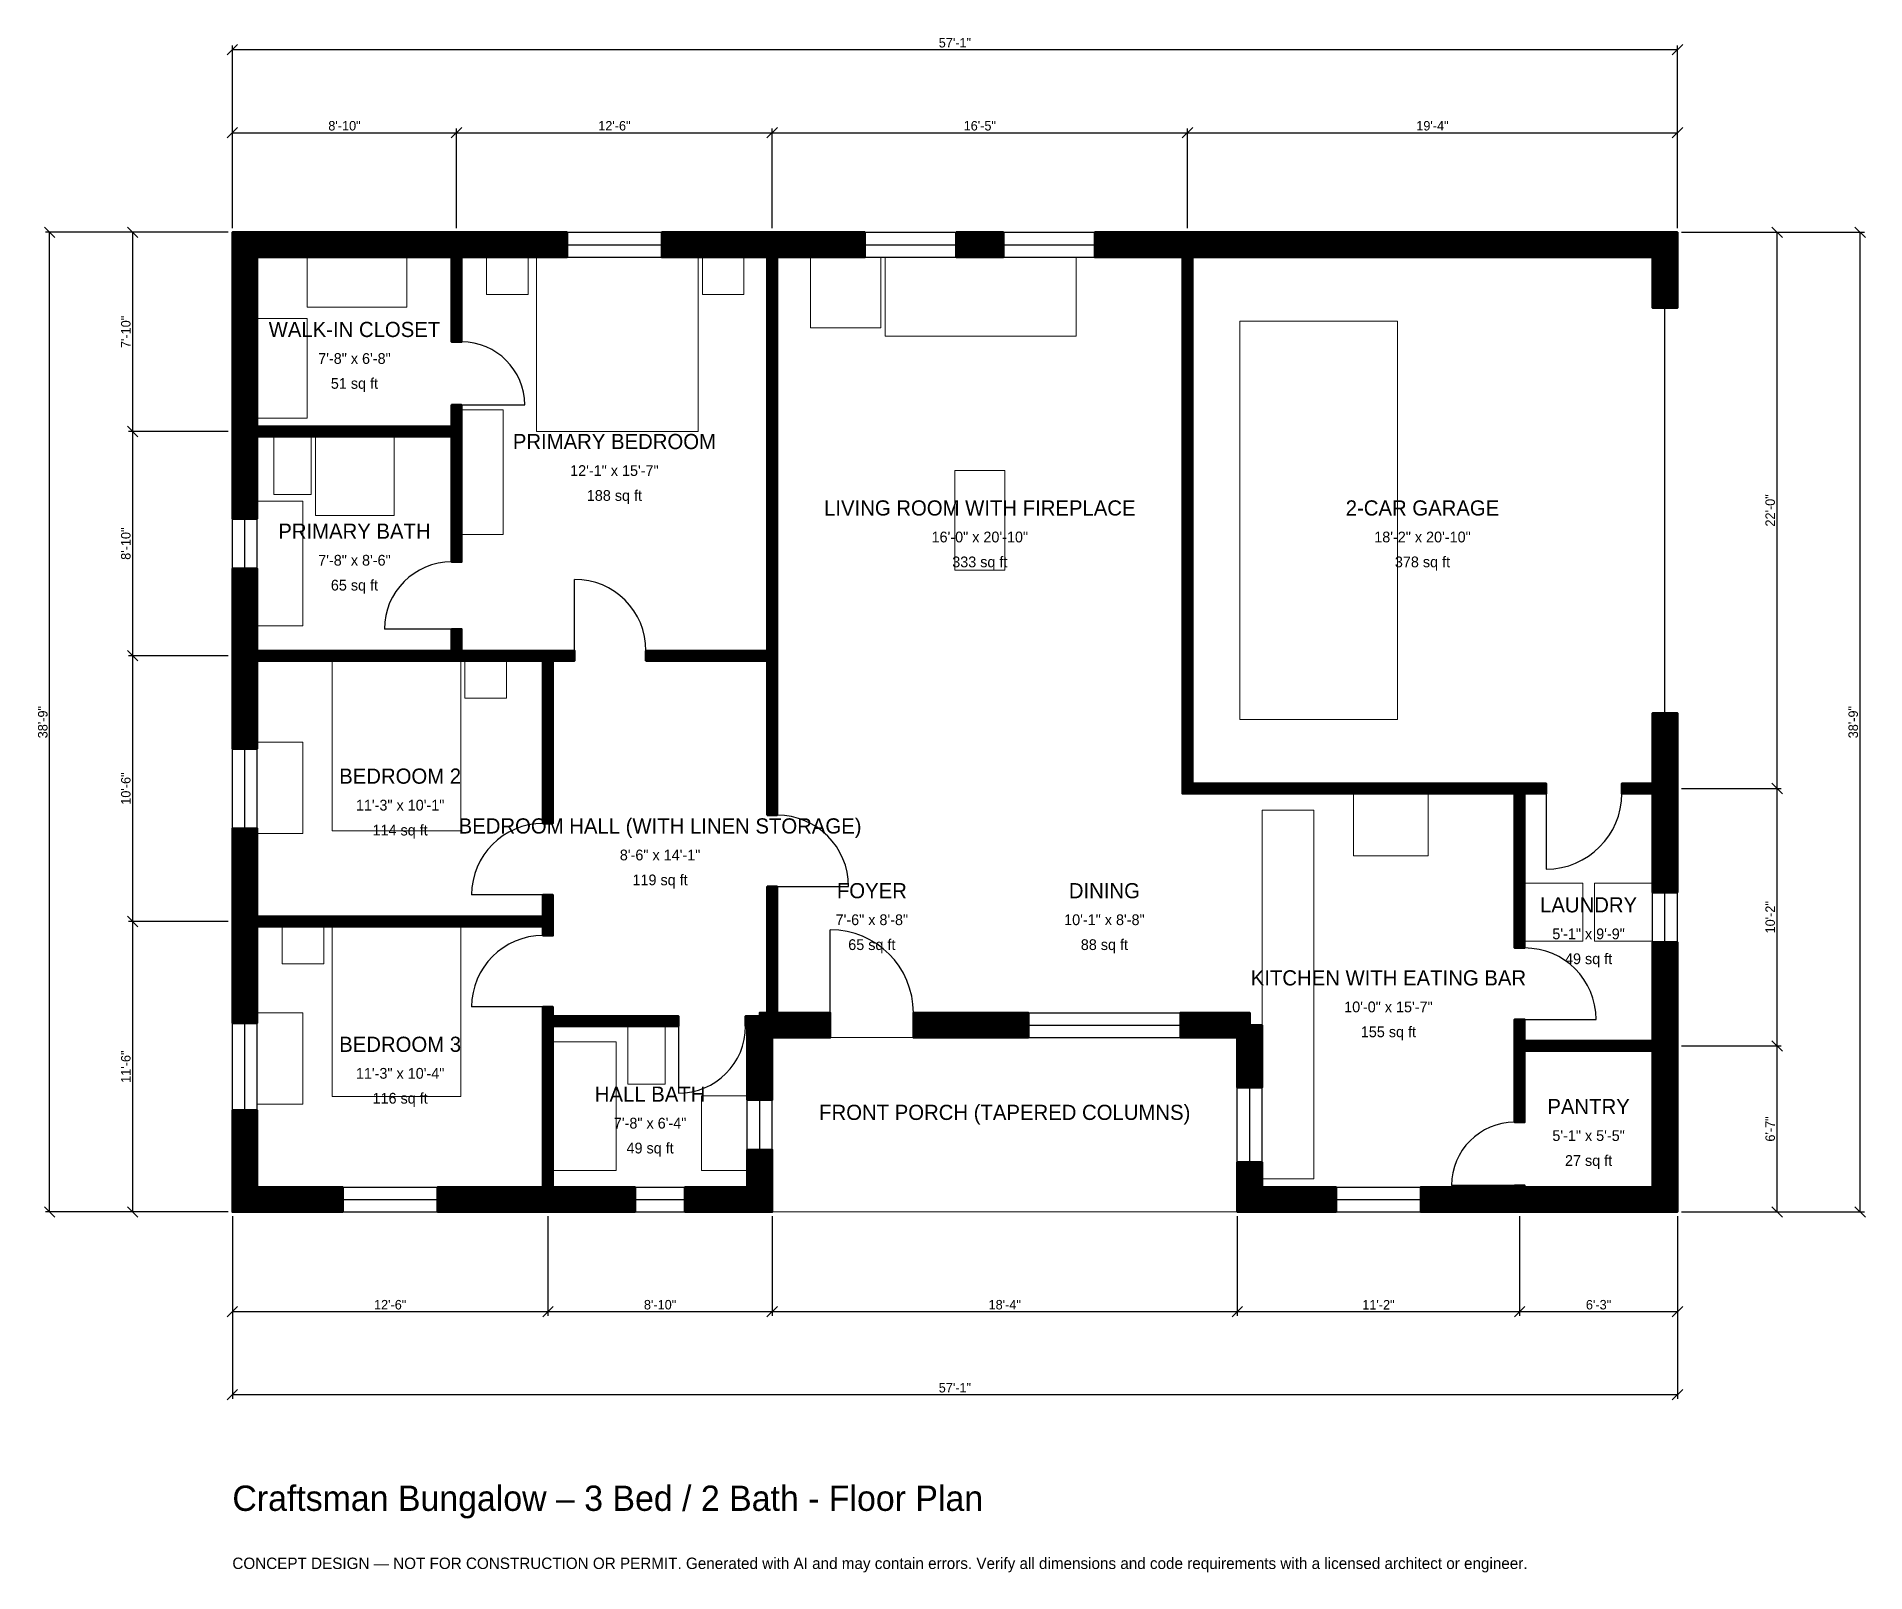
# Model space of a CAD drawing. Header units: inches. Extents: x -93 to 774, y -171 to 557.
import ezdxf
from ezdxf.enums import TextEntityAlignment as Align

# ---------------------------------------------------------------- set-up
doc = ezdxf.new("R2010")
doc.units = ezdxf.units.IN
doc.header["$MEASUREMENT"] = 0
doc.linetypes.add('DASHED', pattern=[0.6, 0.5, -0.1])
for name, color, linetype, lineweight in [('A-ANNO-DIMS', 1, 'Continuous', 13), ('A-ANNO-TEXT', 7, 'Continuous', 18), ('A-AREA-IDEN', 7, 'Continuous', 18), ('A-DOOR', 2, 'Continuous', 25), ('A-FLOR-FIXT', 9, 'Continuous', 13), ('A-FURN', 9, 'Continuous', 13), ('A-GLAZ', 4, 'Continuous', 25), ('A-SITE-PAVE', 8, 'Continuous', 13), ('A-WALL', 7, 'Continuous', 50), ('A-WALL-PATT', 8, 'Continuous', 13)]:
    doc.layers.add(name, color=color, linetype=linetype, lineweight=lineweight)
doc.dimstyles.new('PLAN', dxfattribs={"dimtxt": 4.5, "dimasz": 3, "dimexe": 2, "dimexo": 2, "dimgap": 1, "dimtad": 1, "dimdec": 0, "dimlunit": 4, "dimtsz": 2.5, "dimcen": 2.5, "dimclrd": 1, "dimclre": 1, "dimazin": 3, "dimtfac": 1, "dimtmove": 0, "dimatfit": 3})

msp = doc.modelspace()

# ---------------------------------------------------------------- hatches: boundary and pattern name
at = {"layer": 'A-WALL-PATT'}
h = msp.add_hatch(dxfattribs=at)
h.set_pattern_fill('ANSI31', color=8, scale=0.8)
h.paths.add_polyline_path([(143.7008, 0), (97.2441, 0), (97.2441, 11.811), (143.7008, 11.811), (147.2441, 11.811), (147.2441, 88.189), (147.2441, 92.9134), (147.2441, 97.2441), (151.9685, 97.2441), (151.9685, 92.9134), (211.4173, 92.9134), (211.4173, 88.189), (151.9685, 88.189), (151.9685, 11.811), (155.5118, 11.811), (190.9449, 11.811), (190.9449, 0), (155.5118, 0), (151.9685, 0), (151.9685, 0), (147.2441, 0), (147.2441, 0), (143.7008, 0)])
h.paths.add_polyline_path([(11.811, 0), (11.811, 0), (0, 0), (0, 0), (0, 0), (0, 11.811), (0, 11.811), (0, 48.2283), (11.811, 48.2283), (11.811, 11.811), (52.3622, 11.811), (52.3622, 0), (11.811, 0)])
h.paths.add_polyline_path([(0, 131.8898), (0, 135.4331), (0, 135.4331), (0, 140.1575), (0, 140.1575), (0, 143.7008), (0, 181.8898), (11.811, 181.8898), (11.811, 143.7008), (11.811, 140.1575), (147.2441, 140.1575), (147.2441, 150.3937), (151.9685, 150.3937), (151.9685, 140.1575), (151.9685, 135.4331), (151.9685, 131.1024), (147.2441, 131.1024), (147.2441, 135.4331), (11.811, 135.4331), (11.811, 131.8898), (11.811, 89.5669), (0, 89.5669), (0, 131.8898)])
h.paths.add_polyline_path([(0, 257.874), (0, 261.4173), (0, 261.4173), (0, 266.1417), (0, 266.1417), (0, 269.685), (0, 305.1181), (11.811, 305.1181), (11.811, 269.685), (11.811, 266.1417), (103.937, 266.1417), (103.937, 276.378), (108.6614, 276.378), (108.6614, 266.1417), (147.2441, 266.1417), (151.9685, 266.1417), (162.2047, 266.1417), (162.2047, 261.4173), (151.9685, 261.4173), (151.9685, 184.252), (147.2441, 184.252), (147.2441, 261.4173), (108.6614, 261.4173), (103.937, 261.4173), (11.811, 261.4173), (11.811, 257.874), (11.811, 219.685), (0, 219.685), (0, 257.874)])
h.paths.add_polyline_path([(0, 364.1732), (0, 367.7165), (0, 367.7165), (0, 372.4409), (0, 372.4409), (0, 375.9843), (0, 452.7559), (0, 452.7559), (0, 464.5669), (0, 464.5669), (0, 464.567), (11.811, 464.567), (11.811, 464.5669), (100.3937, 464.5669), (103.937, 464.5669), (103.937, 464.567), (108.6614, 464.567), (108.6614, 464.5669), (112.2047, 464.5669), (158.6614, 464.5669), (158.6614, 452.7559), (112.2047, 452.7559), (108.6614, 452.7559), (108.6614, 412.5984), (103.937, 412.5984), (103.937, 452.7559), (100.3937, 452.7559), (11.811, 452.7559), (11.811, 375.9843), (11.811, 372.4409), (103.937, 372.4409), (103.937, 382.6772), (108.6614, 382.6772), (108.6614, 372.4409), (108.6614, 367.7165), (108.6614, 308.2677), (103.937, 308.2677), (103.937, 367.7165), (11.811, 367.7165), (11.811, 364.1732), (11.811, 328.7402), (0, 328.7402), (0, 364.1732)])
h.paths.add_polyline_path([(250, 464.5669), (253.5433, 464.5669), (253.5433, 464.567), (258.2677, 464.567), (258.2677, 464.5669), (261.811, 464.5669), (299.8688, 464.5669), (299.8688, 452.7559), (261.811, 452.7559), (258.2677, 452.7559), (258.2677, 266.1417), (258.2677, 261.4173), (258.2677, 203.1496), (258.2677, 198.4252), (258.2677, 188.189), (253.5433, 188.189), (253.5433, 198.4252), (253.5433, 203.1496), (253.5433, 261.4173), (196.063, 261.4173), (196.063, 266.1417), (253.5433, 266.1417), (253.5433, 452.7559), (250, 452.7559), (203.5433, 452.7559), (203.5433, 464.5669), (250, 464.5669)])
h.paths.add_polyline_path([(365.4856, 464.5669), (365.4856, 452.7559), (343.1759, 452.7559), (343.1759, 464.5669), (365.4856, 464.5669)])
h.paths.add_polyline_path([(446.8504, 464.5669), (450.3937, 464.5669), (450.3937, 464.567), (455.1181, 464.567), (455.1181, 464.5669), (458.6614, 464.5669), (673.2283, 464.5669), (673.2283, 464.567), (685.0394, 464.567), (685.0394, 464.5669), (685.0394, 464.5669), (685.0394, 452.7559), (685.0394, 452.7559), (685.0394, 428.7402), (673.2283, 428.7402), (673.2283, 452.7559), (458.6614, 452.7559), (455.1181, 452.7559), (455.1181, 203.1496), (474.0157, 203.1496), (478.7402, 203.1496), (607.874, 203.1496), (612.5984, 203.1496), (622.8346, 203.1496), (622.8346, 198.4252), (612.5984, 198.4252), (612.5984, 125.1969), (607.874, 125.1969), (607.874, 198.4252), (478.7402, 198.4252), (474.0157, 198.4252), (455.1181, 198.4252), (450.3937, 198.4252), (450.3937, 203.1496), (450.3937, 452.7559), (446.8504, 452.7559), (408.7927, 452.7559), (408.7927, 464.5669), (446.8504, 464.5669)])
h.paths.add_polyline_path([(685.0394, 206.6929), (685.0394, 203.1496), (685.0394, 203.1496), (685.0394, 198.4252), (685.0394, 198.4252), (685.0394, 194.8819), (685.0394, 151.5748), (673.2283, 151.5748), (673.2283, 194.8819), (673.2283, 198.4252), (658.6614, 198.4252), (658.6614, 203.1496), (673.2283, 203.1496), (673.2283, 206.6929), (673.2283, 236.6142), (685.0394, 236.6142), (685.0394, 206.6929)])
h.paths.add_polyline_path([(685.0394, 84.6457), (685.0394, 81.1024), (685.0394, 81.1024), (685.0394, 76.378), (685.0394, 76.378), (685.0394, 72.8346), (685.0394, 11.811), (685.0394, 11.811), (685.0394, 0), (685.0394, 0), (685.0394, 0), (673.2283, 0), (673.2283, 0), (616.1417, 0), (612.5984, 0), (612.5984, 0), (607.874, 0), (607.874, 0), (604.3307, 0), (563.3858, 0), (563.3858, 11.811), (604.3307, 11.811), (607.874, 11.811), (607.874, 12.5984), (612.5984, 12.5984), (612.5984, 11.811), (616.1417, 11.811), (673.2283, 11.811), (673.2283, 72.8346), (673.2283, 76.378), (612.5984, 76.378), (612.5984, 42.5197), (607.874, 42.5197), (607.874, 76.378), (607.874, 81.1024), (607.874, 91.3386), (612.5984, 91.3386), (612.5984, 81.1024), (673.2283, 81.1024), (673.2283, 84.6457), (673.2283, 127.9528), (685.0394, 127.9528), (685.0394, 84.6457)])
h.paths.add_polyline_path([(488.189, 0), (488.189, 0), (476.378, 0), (476.378, 0), (476.3779, 0), (476.3779, 11.811), (476.378, 11.811), (476.378, 23.622), (488.189, 23.622), (488.189, 11.811), (523.2283, 11.811), (523.2283, 0), (488.189, 0)])
h.paths.add_polyline_path([(476.378, 82.6772), (449.4094, 82.6772), (449.4094, 94.4882), (482.2835, 94.4882), (482.2835, 88.5827), (488.189, 88.5827), (488.189, 59.0551), (476.378, 59.0551), (476.378, 82.6772)])
h.paths.add_polyline_path([(356.2992, 82.6772), (344.4882, 82.6772), (322.8346, 82.6772), (322.8346, 94.4882), (344.4882, 94.4882), (356.2992, 94.4882), (377.3622, 94.4882), (377.3622, 82.6772), (356.2992, 82.6772)])
h.paths.add_polyline_path([(258.2677, 82.6772), (258.2677, 82.6771), (255.9056, 82.6771), (255.9056, 80.315), (255.9055, 80.315), (255.9055, 53.1496), (244.0945, 53.1496), (244.0945, 88.189), (243.3071, 88.189), (243.3071, 92.9134), (250, 92.9134), (250, 94.4882), (253.5433, 94.4882), (253.5433, 154.3307), (258.2677, 154.3307), (258.2677, 94.4882), (283.4646, 94.4882), (283.4646, 82.6772), (258.2677, 82.6772)])
h.paths.add_polyline_path([(255.9055, 11.811), (255.9056, 11.811), (255.9056, 0), (255.9055, 0), (255.9055, 0), (244.0945, 0), (244.0945, 0), (214.5669, 0), (214.5669, 11.811), (244.0945, 11.811), (244.0945, 29.5276), (255.9055, 29.5276), (255.9055, 11.811)])

# ---------------------------------------------------------------- linework, layer by layer
at = {"layer": 'A-DOOR', "linetype": 'DASHED'}
msp.add_line((679.1339, 236.6142), (679.1339, 428.7402), dxfattribs=at)
at = {"layer": 'A-DOOR'}
for p, q in [((108.6614, 382.6772), (138.5827, 382.6772)), ((162.2047, 266.1417), (162.2047, 300)), ((103.937, 276.378), (72.0472, 276.378)), ((622.8346, 198.4252), (622.8346, 162.5984)), ((147.2441, 150.3937), (113.3858, 150.3937)), ((258.2677, 154.3307), (292.126, 154.3307)), ((283.4646, 94.4882), (283.4646, 133.8583)), ((147.2441, 97.2441), (113.3858, 97.2441)), ((211.4173, 88.189), (211.4173, 56.2992)), ((612.5984, 91.3386), (646.4567, 91.3386)), ((607.874, 12.5984), (577.9528, 12.5984))]:
    msp.add_line(p, q, dxfattribs=at)
for centre, radius, start, end in [((108.6614, 382.6772), 29.9213, 0, 90), ((103.937, 276.378), 31.8898, 90, 180), ((162.2047, 266.1417), 33.8583, 0, 90), ((622.8346, 198.4252), 35.8268, 270, 360), ((147.2441, 150.3937), 33.8583, 90, 180), ((258.2677, 154.3307), 33.8583, 0, 90), ((147.2441, 97.2441), 33.8583, 90, 180), ((283.4646, 94.4882), 39.3701, 0, 90), ((612.5984, 91.3386), 33.8583, 0, 90), ((211.4173, 88.189), 31.8898, 270, 360), ((607.874, 12.5984), 29.9213, 90, 180)]:
    msp.add_arc(centre, radius, start, end, dxfattribs=at)
at = {"layer": 'A-FLOR-FIXT'}
for points in [[(19.685, 340.1575), (37.4016, 340.1575), (37.4016, 367.7165), (19.685, 367.7165)], [(39.3701, 330.315), (76.7717, 330.315), (76.7717, 367.7165), (39.3701, 367.7165)], [(11.811, 277.9528), (33.4646, 277.9528), (33.4646, 337.0079), (11.811, 337.0079)], [(488.189, 15.748), (512.5984, 15.748), (512.5984, 190.5512), (488.189, 190.5512)], [(187.4016, 60.6299), (205.1181, 60.6299), (205.1181, 88.189), (187.4016, 88.189)], [(151.9685, 19.685), (181.8898, 19.685), (181.8898, 80.7087), (151.9685, 80.7087)], [(222.4409, 19.685), (244.0945, 19.685), (244.0945, 55.1181), (222.4409, 55.1181)]]:
    msp.add_lwpolyline(points, close=True, dxfattribs=at)
at = {"layer": 'A-FURN'}
for points in [[(35.4331, 429.1339), (82.6772, 429.1339), (82.6772, 452.7559), (35.4331, 452.7559)], [(120.4724, 435.0394), (140.1575, 435.0394), (140.1575, 452.7559), (120.4724, 452.7559)], [(144.0945, 370.0787), (220.8661, 370.0787), (220.8661, 452.7559), (144.0945, 452.7559)], [(222.8346, 435.0394), (242.5197, 435.0394), (242.5197, 452.7559), (222.8346, 452.7559)], [(274.0157, 419.2913), (307.4803, 419.2913), (307.4803, 452.7559), (274.0157, 452.7559)], [(309.4488, 415.3543), (400, 415.3543), (400, 452.7559), (309.4488, 452.7559)], [(11.811, 376.378), (35.4331, 376.378), (35.4331, 423.622), (11.811, 423.622)], [(477.5591, 233.4646), (552.3622, 233.4646), (552.3622, 422.4409), (477.5591, 422.4409)], [(108.6614, 321.2598), (128.3465, 321.2598), (128.3465, 380.315), (108.6614, 380.315)], [(342.5197, 304.3307), (366.1417, 304.3307), (366.1417, 351.5748), (342.5197, 351.5748)], [(47.2441, 180.7087), (108.2677, 180.7087), (108.2677, 261.4173), (47.2441, 261.4173)], [(110.2362, 243.7008), (129.9213, 243.7008), (129.9213, 261.4173), (110.2362, 261.4173)], [(11.811, 179.5276), (33.4646, 179.5276), (33.4646, 222.8346), (11.811, 222.8346)], [(531.4961, 168.8976), (566.9291, 168.8976), (566.9291, 198.4252), (531.4961, 198.4252)], [(612.5984, 128.3465), (640.1575, 128.3465), (640.1575, 155.9055), (612.5984, 155.9055)], [(645.6693, 128.3465), (673.2283, 128.3465), (673.2283, 155.9055), (645.6693, 155.9055)], [(23.622, 117.7165), (43.3071, 117.7165), (43.3071, 135.4331), (23.622, 135.4331)], [(47.2441, 54.7244), (108.2677, 54.7244), (108.2677, 135.4331), (47.2441, 135.4331)], [(11.811, 51.1811), (33.4646, 51.1811), (33.4646, 94.4882), (11.811, 94.4882)]]:
    msp.add_lwpolyline(points, close=True, dxfattribs=at)
at = {"layer": 'A-GLAZ'}
for p, q in [((158.6614, 464.5669), (203.5433, 464.5669)), ((299.8688, 464.5669), (343.1759, 464.5669)), ((365.4856, 464.5669), (408.7927, 464.5669)), ((158.6614, 458.6614), (203.5433, 458.6614)), ((158.6614, 452.7559), (203.5433, 452.7559)), ((299.8688, 458.6614), (343.1759, 458.6614)), ((299.8688, 452.7559), (343.1759, 452.7559)), ((365.4856, 458.6614), (408.7927, 458.6614)), ((365.4856, 452.7559), (408.7927, 452.7559)), ((0, 305.1181), (0, 328.7402)), ((5.9055, 305.1181), (5.9055, 328.7402)), ((11.811, 305.1181), (11.811, 328.7402)), ((0, 181.8898), (0, 219.685)), ((5.9055, 181.8898), (5.9055, 219.685)), ((11.811, 181.8898), (11.811, 219.685)), ((673.2283, 127.9528), (673.2283, 151.5748)), ((679.1339, 127.9528), (679.1339, 151.5748)), ((685.0394, 127.9528), (685.0394, 151.5748)), ((0, 48.2283), (0, 89.5669)), ((5.9055, 48.2283), (5.9055, 89.5669)), ((11.811, 48.2283), (11.811, 89.5669)), ((377.3622, 94.4882), (449.4094, 94.4882)), ((377.3622, 88.5827), (449.4094, 88.5827)), ((377.3622, 82.6772), (449.4094, 82.6772)), ((244.0945, 29.5276), (244.0945, 53.1496)), ((250, 29.5276), (250, 53.1496)), ((255.9055, 29.5276), (255.9055, 53.1496)), ((476.378, 23.622), (476.378, 59.0551)), ((482.2835, 23.622), (482.2835, 59.0551)), ((488.189, 23.622), (488.189, 59.0551)), ((52.3622, 11.811), (97.2441, 11.811)), ((190.9449, 11.811), (214.5669, 11.811)), ((523.2283, 11.811), (563.3858, 11.811)), ((52.3622, 5.9055), (97.2441, 5.9055)), ((52.3622, 0), (97.2441, 0)), ((190.9449, 5.9055), (214.5669, 5.9055)), ((190.9449, 0), (214.5669, 0)), ((523.2283, 5.9055), (563.3858, 5.9055)), ((523.2283, 0), (563.3858, 0))]:
    msp.add_line(p, q, dxfattribs=at)
at = {"layer": 'A-SITE-PAVE', "linetype": 'DASHED'}
msp.add_lwpolyline([(255.9055, 0), (476.378, 0), (476.378, 82.6772), (255.9055, 82.6772)], close=True, dxfattribs=at)
at = {"layer": 'A-WALL'}
for points in [[(0, 364.1732), (0, 367.7165), (0, 367.7165), (0, 372.4409), (0, 372.4409), (0, 375.9843), (0, 452.7559), (0, 452.7559), (0, 464.5669), (0, 464.5669), (0, 464.567), (11.811, 464.567), (11.811, 464.5669), (100.3937, 464.5669), (103.937, 464.5669), (103.937, 464.567), (108.6614, 464.567), (108.6614, 464.5669), (112.2047, 464.5669), (158.6614, 464.5669), (158.6614, 452.7559), (112.2047, 452.7559), (108.6614, 452.7559), (108.6614, 412.5984), (103.937, 412.5984), (103.937, 452.7559), (100.3937, 452.7559), (11.811, 452.7559), (11.811, 375.9843), (11.811, 372.4409), (103.937, 372.4409), (103.937, 382.6772), (108.6614, 382.6772), (108.6614, 372.4409), (108.6614, 367.7165), (108.6614, 308.2677), (103.937, 308.2677), (103.937, 367.7165), (11.811, 367.7165), (11.811, 364.1732), (11.811, 328.7402), (0, 328.7402), (0, 364.1732)], [(250, 464.5669), (253.5433, 464.5669), (253.5433, 464.567), (258.2677, 464.567), (258.2677, 464.5669), (261.811, 464.5669), (299.8688, 464.5669), (299.8688, 452.7559), (261.811, 452.7559), (258.2677, 452.7559), (258.2677, 266.1417), (258.2677, 261.4173), (258.2677, 203.1496), (258.2677, 198.4252), (258.2677, 188.189), (253.5433, 188.189), (253.5433, 198.4252), (253.5433, 203.1496), (253.5433, 261.4173), (196.063, 261.4173), (196.063, 266.1417), (253.5433, 266.1417), (253.5433, 452.7559), (250, 452.7559), (203.5433, 452.7559), (203.5433, 464.5669), (250, 464.5669)], [(365.4856, 464.5669), (365.4856, 452.7559), (343.1759, 452.7559), (343.1759, 464.5669), (365.4856, 464.5669)], [(446.8504, 464.5669), (450.3937, 464.5669), (450.3937, 464.567), (455.1181, 464.567), (455.1181, 464.5669), (458.6614, 464.5669), (673.2283, 464.5669), (673.2283, 464.567), (685.0394, 464.567), (685.0394, 464.5669), (685.0394, 464.5669), (685.0394, 452.7559), (685.0394, 452.7559), (685.0394, 428.7402), (673.2283, 428.7402), (673.2283, 452.7559), (458.6614, 452.7559), (455.1181, 452.7559), (455.1181, 203.1496), (474.0157, 203.1496), (478.7402, 203.1496), (607.874, 203.1496), (612.5984, 203.1496), (622.8346, 203.1496), (622.8346, 198.4252), (612.5984, 198.4252), (612.5984, 125.1969), (607.874, 125.1969), (607.874, 198.4252), (478.7402, 198.4252), (474.0157, 198.4252), (455.1181, 198.4252), (450.3937, 198.4252), (450.3937, 203.1496), (450.3937, 452.7559), (446.8504, 452.7559), (408.7927, 452.7559), (408.7927, 464.5669), (446.8504, 464.5669)], [(0, 257.874), (0, 261.4173), (0, 261.4173), (0, 266.1417), (0, 266.1417), (0, 269.685), (0, 305.1181), (11.811, 305.1181), (11.811, 269.685), (11.811, 266.1417), (103.937, 266.1417), (103.937, 276.378), (108.6614, 276.378), (108.6614, 266.1417), (147.2441, 266.1417), (151.9685, 266.1417), (162.2047, 266.1417), (162.2047, 261.4173), (151.9685, 261.4173), (151.9685, 184.252), (147.2441, 184.252), (147.2441, 261.4173), (108.6614, 261.4173), (103.937, 261.4173), (11.811, 261.4173), (11.811, 257.874), (11.811, 219.685), (0, 219.685), (0, 257.874)], [(685.0394, 206.6929), (685.0394, 203.1496), (685.0394, 203.1496), (685.0394, 198.4252), (685.0394, 198.4252), (685.0394, 194.8819), (685.0394, 151.5748), (673.2283, 151.5748), (673.2283, 194.8819), (673.2283, 198.4252), (658.6614, 198.4252), (658.6614, 203.1496), (673.2283, 203.1496), (673.2283, 206.6929), (673.2283, 236.6142), (685.0394, 236.6142), (685.0394, 206.6929)], [(0, 131.8898), (0, 135.4331), (0, 135.4331), (0, 140.1575), (0, 140.1575), (0, 143.7008), (0, 181.8898), (11.811, 181.8898), (11.811, 143.7008), (11.811, 140.1575), (147.2441, 140.1575), (147.2441, 150.3937), (151.9685, 150.3937), (151.9685, 140.1575), (151.9685, 135.4331), (151.9685, 131.1024), (147.2441, 131.1024), (147.2441, 135.4331), (11.811, 135.4331), (11.811, 131.8898), (11.811, 89.5669), (0, 89.5669), (0, 131.8898)], [(258.2677, 82.6772), (258.2677, 82.6771), (255.9056, 82.6771), (255.9056, 80.315), (255.9055, 80.315), (255.9055, 53.1496), (244.0945, 53.1496), (244.0945, 88.189), (243.3071, 88.189), (243.3071, 92.9134), (250, 92.9134), (250, 94.4882), (253.5433, 94.4882), (253.5433, 154.3307), (258.2677, 154.3307), (258.2677, 94.4882), (283.4646, 94.4882), (283.4646, 82.6772), (258.2677, 82.6772)], [(685.0394, 84.6457), (685.0394, 81.1024), (685.0394, 81.1024), (685.0394, 76.378), (685.0394, 76.378), (685.0394, 72.8346), (685.0394, 11.811), (685.0394, 11.811), (685.0394, 0), (685.0394, 0), (685.0394, 0), (673.2283, 0), (673.2283, 0), (616.1417, 0), (612.5984, 0), (612.5984, 0), (607.874, 0), (607.874, 0), (604.3307, 0), (563.3858, 0), (563.3858, 11.811), (604.3307, 11.811), (607.874, 11.811), (607.874, 12.5984), (612.5984, 12.5984), (612.5984, 11.811), (616.1417, 11.811), (673.2283, 11.811), (673.2283, 72.8346), (673.2283, 76.378), (612.5984, 76.378), (612.5984, 42.5197), (607.874, 42.5197), (607.874, 76.378), (607.874, 81.1024), (607.874, 91.3386), (612.5984, 91.3386), (612.5984, 81.1024), (673.2283, 81.1024), (673.2283, 84.6457), (673.2283, 127.9528), (685.0394, 127.9528), (685.0394, 84.6457)], [(143.7008, 0), (97.2441, 0), (97.2441, 11.811), (143.7008, 11.811), (147.2441, 11.811), (147.2441, 88.189), (147.2441, 92.9134), (147.2441, 97.2441), (151.9685, 97.2441), (151.9685, 92.9134), (211.4173, 92.9134), (211.4173, 88.189), (151.9685, 88.189), (151.9685, 11.811), (155.5118, 11.811), (190.9449, 11.811), (190.9449, 0), (155.5118, 0), (151.9685, 0), (151.9685, 0), (147.2441, 0), (147.2441, 0), (143.7008, 0)], [(356.2992, 82.6772), (344.4882, 82.6772), (322.8346, 82.6772), (322.8346, 94.4882), (344.4882, 94.4882), (356.2992, 94.4882), (377.3622, 94.4882), (377.3622, 82.6772), (356.2992, 82.6772)], [(476.378, 82.6772), (449.4094, 82.6772), (449.4094, 94.4882), (482.2835, 94.4882), (482.2835, 88.5827), (488.189, 88.5827), (488.189, 59.0551), (476.378, 59.0551), (476.378, 82.6772)], [(11.811, 0), (11.811, 0), (0, 0), (0, 0), (0, 0), (0, 11.811), (0, 11.811), (0, 48.2283), (11.811, 48.2283), (11.811, 11.811), (52.3622, 11.811), (52.3622, 0), (11.811, 0)], [(255.9055, 11.811), (255.9056, 11.811), (255.9056, 0), (255.9055, 0), (255.9055, 0), (244.0945, 0), (244.0945, 0), (214.5669, 0), (214.5669, 11.811), (244.0945, 11.811), (244.0945, 29.5276), (255.9055, 29.5276), (255.9055, 11.811)], [(488.189, 0), (488.189, 0), (476.378, 0), (476.378, 0), (476.3779, 0), (476.3779, 11.811), (476.378, 11.811), (476.378, 23.622), (488.189, 23.622), (488.189, 11.811), (523.2283, 11.811), (523.2283, 0), (488.189, 0)]]:
    msp.add_lwpolyline(points, close=True, dxfattribs=at)

# ---------------------------------------------------------------- texts
at = {"layer": 'A-ANNO-TEXT'}
for s, height, p in [('Craftsman Bungalow – 3 Bed / 2 Bath - Floor Plan', 12, (0, -141.7323)), ('CONCEPT DESIGN — NOT FOR CONSTRUCTION OR PERMIT. Generated with AI and may contain errors. Verify all dimensions and code requirements with a licensed architect or engineer.', 5.4, (0, -169.2913))]:
    msp.add_text(s, height=height, dxfattribs=at).set_placement(p)
at = {"layer": 'A-AREA-IDEN'}
for s, height, p in [('WALK-IN CLOSET', 7.2, (57.874, 418.5039)), ('7\'-8" x 6\'-8"', 5.1, (57.874, 404.7244)), ('51 sq ft', 5.1, (57.874, 392.9134)), ('PRIMARY BEDROOM', 7.2, (181.1024, 365.3543)), ('12\'-1" x 15\'-7"', 5.1, (181.1024, 351.5748)), ('188 sq ft', 5.1, (181.1024, 339.7638)), ('LIVING ROOM WITH FIREPLACE', 7.2, (354.3307, 333.8583)), ('2-CAR GARAGE', 7.2, (564.1732, 333.8583)), ('PRIMARY BATH', 7.2, (57.874, 322.8346)), ('16\'-0" x 20\'-10"', 5.1, (354.3307, 320.0787)), ('18\'-2" x 20\'-10"', 5.1, (564.1732, 320.0787)), ('7\'-8" x 8\'-6"', 5.1, (57.874, 309.0551)), ('333 sq ft', 5.1, (354.3307, 308.2677)), ('378 sq ft', 5.1, (564.1732, 308.2677)), ('65 sq ft', 5.1, (57.874, 297.2441)), ('BEDROOM 2', 7.2, (79.5276, 206.6929)), ('11\'-3" x 10\'-1"', 5.1, (79.5276, 192.9134)), ('114 sq ft', 5.1, (79.5276, 181.1024)), ('BEDROOM HALL (WITH LINEN STORAGE)', 7.2, (202.7559, 183.0709)), ('8\'-6" x 14\'-1"', 5.1, (202.7559, 169.2913)), ('119 sq ft', 5.1, (202.7559, 157.4803)), ('FOYER', 7.2, (303.1496, 152.3622)), ('DINING', 7.2, (413.3858, 152.3622)), ('LAUNDRY', 7.2, (642.9134, 145.6693)), ('7\'-6" x 8\'-8"', 5.1, (303.1496, 138.5827)), ('10\'-1" x 8\'-8"', 5.1, (413.3858, 138.5827)), ('5\'-1" x 9\'-9"', 5.1, (642.9134, 131.8898)), ('65 sq ft', 5.1, (303.1496, 126.7717)), ('88 sq ft', 5.1, (413.3858, 126.7717)), ('49 sq ft', 5.1, (642.9134, 120.0787)), ('KITCHEN WITH EATING BAR', 7.2, (548.0315, 111.0236)), ('10\'-0" x 15\'-7"', 5.1, (548.0315, 97.2441)), ('155 sq ft', 5.1, (548.0315, 85.4331)), ('BEDROOM 3', 7.2, (79.5276, 79.5276)), ('11\'-3" x 10\'-4"', 5.1, (79.5276, 65.748)), ('116 sq ft', 5.1, (79.5276, 53.937)), ('HALL BATH', 7.2, (198.0315, 55.9055)), ('PANTRY', 7.2, (642.9134, 50)), ('7\'-8" x 6\'-4"', 5.1, (198.0315, 42.126)), ('FRONT PORCH (TAPERED COLUMNS)', 7.2, (366.1417, 47.2441)), ('5\'-1" x 5\'-5"', 5.1, (642.9134, 36.2205)), ('49 sq ft', 5.1, (198.0315, 30.315)), ('27 sq ft', 5.1, (642.9134, 24.4094))]:
    msp.add_text(s, height=height, dxfattribs=at).set_placement(p, align=Align.MIDDLE_CENTER)

# ---------------------------------------------------------------- dimensions: what is measured, and where the dimension line sits
at = {"layer": 'A-ANNO-DIMS'}
for base, p1, p2, text in [((0, 551.1811), (0, 464.5669), (685.0394, 464.5669), '57\'-1"'), ((0, 511.811), (0, 464.5669), (106.2992, 464.5669), '8\'-10"'), ((106.2992, 511.811), (106.2992, 464.5669), (255.9055, 464.5669), '12\'-6"'), ((255.9055, 511.811), (255.9055, 464.5669), (452.7559, 464.5669), '16\'-5"'), ((452.7559, 511.811), (452.7559, 464.5669), (685.0394, 464.5669), '19\'-4"'), ((0, -47.2441), (0, 0), (149.6063, 0), '12\'-6"'), ((0, -86.6142), (0, 0), (685.0394, 0), '57\'-1"'), ((149.6063, -47.2441), (149.6063, 0), (255.9055, 0), '8\'-10"'), ((255.9055, -47.2441), (255.9055, 0), (476.378, 0), '18\'-4"'), ((476.378, -47.2441), (476.378, 0), (610.2362, 0), '11\'-2"'), ((610.2362, -47.2441), (610.2362, 0), (685.0394, 0), '6\'-3"')]:
    msp.add_linear_dim(base=base, p1=p1, p2=p2, text=text, dimstyle='PLAN', dxfattribs=at).render()
for base, p1, p2, text in [((-86.6142, 0), (0, 0), (0, 464.5669), '38\'-9"'), ((-47.2441, 370.0787), (0, 370.0787), (0, 464.5669), '7\'-10"'), ((732.2835, 200.7874), (685.0394, 200.7874), (685.0394, 464.5669), '22\'-0"'), ((771.6535, 0), (685.0394, 0), (685.0394, 464.5669), '38\'-9"'), ((-47.2441, 263.7795), (0, 263.7795), (0, 370.0787), '8\'-10"'), ((-47.2441, 137.7953), (0, 137.7953), (0, 263.7795), '10\'-6"'), ((732.2835, 78.7402), (685.0394, 78.7402), (685.0394, 200.7874), '10\'-2"'), ((-47.2441, 0), (0, 0), (0, 137.7953), '11\'-6"'), ((732.2835, 0), (685.0394, 0), (685.0394, 78.7402), '6\'-7"')]:
    msp.add_linear_dim(base=base, p1=p1, p2=p2, angle=90, text=text, dimstyle='PLAN', dxfattribs=at).render()

doc.saveas('drawing.dxf')
